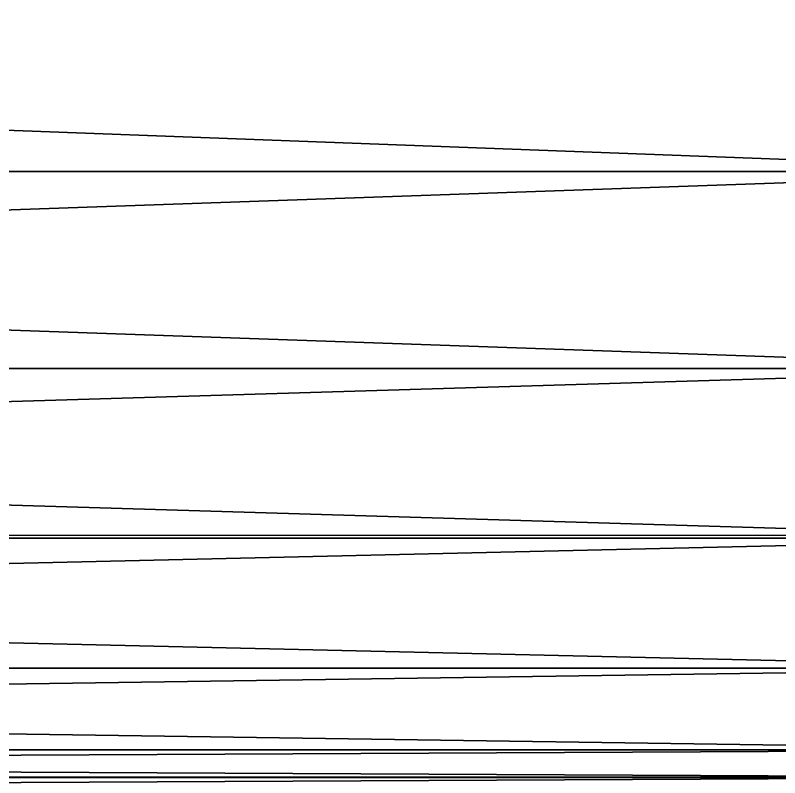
# Model space of a CAD drawing. Header units: millimetres. Extents: x 779 to 931, y 271 to 417.
# Drawn here: x 858.86 to 867.27, y 333.47 to 341.86 of the extents above; entities that cross this region are included whole.
import ezdxf

# ---------------------------------------------------------------- set-up
doc = ezdxf.new("R2010")
doc.units = ezdxf.units.MM

msp = doc.modelspace()

# ---------------------------------------------------------------- linework, layer by layer
at = {"extrusion": (1, -1.22465e-16, -1.83697e-16)}
for p, q in [((808.8732, 340.14, 5.1533), (870.8732, 340.14, 5.1533)), ((808.8732, 340.14, 22.54), (870.8732, 340.14, 22.54)), ((808.8732, 337.9694, 6.0524), (870.8732, 337.9694, 6.0524)), ((808.8732, 337.9694, 21.6409), (870.8732, 337.9694, 21.6409)), ((808.8732, 336.1054, 7.4827), (870.8732, 336.1054, 7.4827)), ((808.8732, 336.1054, 20.2106), (870.8732, 336.1054, 20.2106)), ((808.8732, 334.6751, 9.3467), (870.8732, 334.6751, 9.3467)), ((808.8732, 334.6751, 18.3467), (870.8732, 334.6751, 18.3467)), ((808.8732, 333.776, 11.5173), (870.8732, 333.776, 11.5173)), ((808.8732, 333.776, 16.176), (870.8732, 333.776, 16.176)), ((808.8732, 333.4756, 13.8467), (870.8732, 333.4756, 13.8467)), ((808.8732, 333.4694, 13.8467), (870.8732, 333.4694, 13.8467))]:
    msp.add_line(p, q, dxfattribs=at)
at = {"elevation": 32.5}
msp.add_lwpolyline([(841.0732, 351.134), (931.2732, 351.134), (931.2732, 336.134), (841.0732, 336.134)], close=True, dxfattribs=at)

# ---------------------------------------------------------------- meshes
at = {"color": 160, "true_color": 0x3232ff}
mesh = msp.add_polyface(dxfattribs=at)
corners = [(870.8732, 342.4694, 4.8467), (808.8732, 340.14, 5.1533), (808.8732, 342.4694, 4.8467), (870.8732, 340.14, 5.1533)]
mesh.append_faces([[corners[k] for k in face] for face in [(0, 1, 2), (1, 0, 3)]], dxfattribs={"vtx0": -1, "color": 160})
mesh = msp.add_polyface(dxfattribs=at)
corners = [(870.8732, 340.14, 22.54), (808.8732, 342.4694, 22.8467), (808.8732, 340.14, 22.54), (870.8732, 342.4694, 22.8467)]
mesh.append_faces([[corners[k] for k in face] for face in [(0, 1, 2), (1, 0, 3)]], dxfattribs={"vtx0": -1, "color": 160})
mesh = msp.add_polyface(dxfattribs=at)
corners = [(870.8732, 340.14, 5.1533), (808.8732, 337.9694, 6.0524), (808.8732, 340.14, 5.1533), (870.8732, 337.9694, 6.0524)]
mesh.append_faces([[corners[k] for k in face] for face in [(0, 1, 2), (1, 0, 3)]], dxfattribs={"vtx0": -1, "color": 160})
mesh = msp.add_polyface(dxfattribs=at)
corners = [(870.8732, 337.9694, 21.6409), (808.8732, 340.14, 22.54), (808.8732, 337.9694, 21.6409), (870.8732, 340.14, 22.54)]
mesh.append_faces([[corners[k] for k in face] for face in [(0, 1, 2), (1, 0, 3)]], dxfattribs={"vtx0": -1, "color": 160})
mesh = msp.add_polyface(dxfattribs=at)
corners = [(870.8732, 337.9694, 6.0524), (808.8732, 336.1054, 7.4827), (808.8732, 337.9694, 6.0524), (870.8732, 336.1054, 7.4827)]
mesh.append_faces([[corners[k] for k in face] for face in [(0, 1, 2), (1, 0, 3)]], dxfattribs={"vtx0": -1, "color": 160})
mesh = msp.add_polyface(dxfattribs=at)
corners = [(870.8732, 336.1054, 20.2106), (808.8732, 337.9694, 21.6409), (808.8732, 336.1054, 20.2106), (870.8732, 337.9694, 21.6409)]
mesh.append_faces([[corners[k] for k in face] for face in [(0, 1, 2), (1, 0, 3)]], dxfattribs={"vtx0": -1, "color": 160})
mesh = msp.add_polyface(dxfattribs=at)
corners = [(808.8732, 336.1054, 7.4827), (870.8732, 334.6751, 9.3467), (808.8732, 334.6751, 9.3467), (870.8732, 336.1054, 7.4827)]
mesh.append_faces([[corners[k] for k in face] for face in [(0, 1, 2), (1, 0, 3)]], dxfattribs={"vtx0": -1, "color": 160})
mesh = msp.add_polyface(dxfattribs=at)
corners = [(808.8732, 334.6751, 18.3467), (870.8732, 336.1054, 20.2106), (808.8732, 336.1054, 20.2106), (870.8732, 334.6751, 18.3467)]
mesh.append_faces([[corners[k] for k in face] for face in [(0, 1, 2), (1, 0, 3)]], dxfattribs={"vtx0": -1, "color": 160})
mesh = msp.add_polyface(dxfattribs=at)
corners = [(808.8732, 334.6751, 9.3467), (870.8732, 333.776, 11.5173), (808.8732, 333.776, 11.5173), (870.8732, 334.6751, 9.3467)]
mesh.append_faces([[corners[k] for k in face] for face in [(0, 1, 2), (1, 0, 3)]], dxfattribs={"vtx0": -1, "color": 160})
mesh = msp.add_polyface(dxfattribs=at)
corners = [(808.8732, 333.776, 16.176), (870.8732, 334.6751, 18.3467), (808.8732, 334.6751, 18.3467), (870.8732, 333.776, 16.176)]
mesh.append_faces([[corners[k] for k in face] for face in [(0, 1, 2), (1, 0, 3)]], dxfattribs={"vtx0": -1, "color": 160})
mesh = msp.add_polyface(dxfattribs=at)
corners = [(808.8732, 333.776, 11.5173), (870.8732, 333.4694, 13.8467), (808.8732, 333.4694, 13.8467), (870.8732, 333.776, 11.5173)]
mesh.append_faces([[corners[k] for k in face] for face in [(0, 1, 2), (1, 0, 3)]], dxfattribs={"vtx0": -1, "color": 160})
mesh = msp.add_polyface(dxfattribs=at)
corners = [(808.8732, 333.4694, 13.8467), (870.8732, 333.776, 16.176), (808.8732, 333.776, 16.176), (870.8732, 333.4694, 13.8467)]
mesh.append_faces([[corners[k] for k in face] for face in [(0, 1, 2), (1, 0, 3)]], dxfattribs={"vtx0": -1, "color": 160})
mesh = msp.add_polyface(dxfattribs=at)
corners = [(870.8732, 333.4756, 13.8467), (808.8732, 333.1689, 16.176), (870.8732, 333.1689, 16.176), (808.8732, 333.4756, 13.8467)]
mesh.append_faces([[corners[k] for k in face] for face in [(0, 1, 2), (1, 0, 3)]], dxfattribs={"vtx0": -1, "color": 160})
mesh = msp.add_polyface(dxfattribs=at)
corners = [(870.8732, 333.1689, 11.5173), (808.8732, 333.4756, 13.8467), (870.8732, 333.4756, 13.8467), (808.8732, 333.1689, 11.5173)]
mesh.append_faces([[corners[k] for k in face] for face in [(0, 1, 2), (1, 0, 3)]], dxfattribs={"vtx0": -1, "color": 160})

doc.saveas('drawing.dxf')
